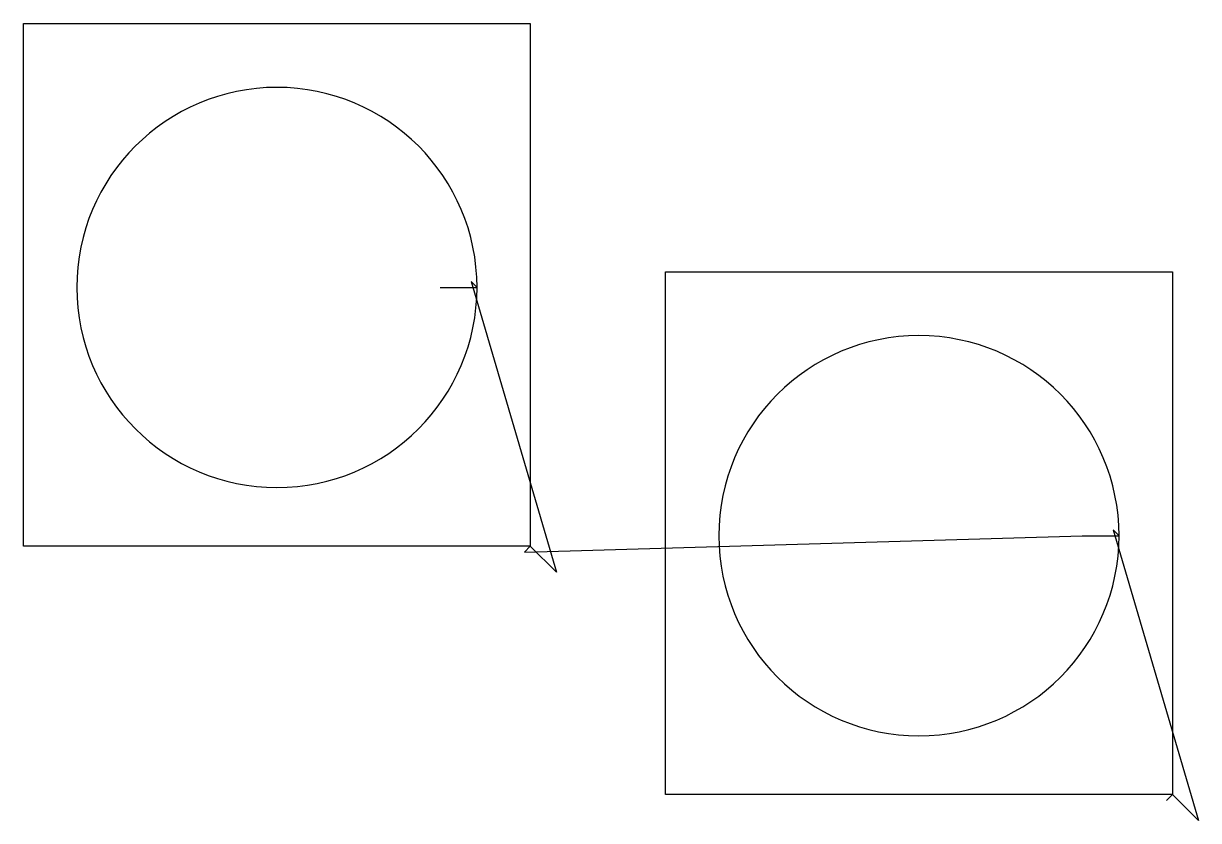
# Model space of a CAD drawing. Header units: metres. Extents: x 396 to 1509, y 70 to 825.
import ezdxf

# ---------------------------------------------------------------- set-up
doc = ezdxf.new("R2010")
doc.units = ezdxf.units.M

msp = doc.modelspace()

# ---------------------------------------------------------------- linework, layer by layer
at = {"layer": 'TOOL_0'}
for p, q in [((396.403, 329.726), (396.403, 824.726)), ((396.403, 824.726), (876.403, 824.726)), ((876.403, 824.726), (876.403, 329.726)), ((825.903, 574.726), (820.246, 580.383)), ((820.246, 580.383), (901.152, 304.977)), ((1004.461, 94.628), (1004.461, 589.628)), ((1004.461, 589.628), (1484.461, 589.628)), ((1484.461, 589.628), (1484.461, 94.628)), ((790.903, 574.726), (825.903, 574.726)), ((1433.961, 339.628), (1428.304, 345.285)), ((1428.304, 345.285), (1509.21, 69.88)), ((870.746, 324.069), (1398.961, 339.628)), ((1398.961, 339.628), (1433.961, 339.628)), ((876.403, 329.726), (396.403, 329.726)), ((876.403, 329.726), (870.746, 324.069)), ((901.152, 304.977), (876.403, 329.726)), ((1484.461, 94.628), (1004.461, 94.628)), ((1484.461, 94.628), (1478.804, 88.971)), ((1509.21, 69.88), (1484.461, 94.628))]:
    msp.add_line(p, q, dxfattribs=at)
for centre, start, end in [((636.403, 574.726), 0, 180), ((636.403, 574.726), 180, 0), ((1244.461, 339.628), 0, 180), ((1244.461, 339.628), 180, 0)]:
    msp.add_arc(centre, 189.5, start, end, dxfattribs=at)

doc.saveas('drawing.dxf')
